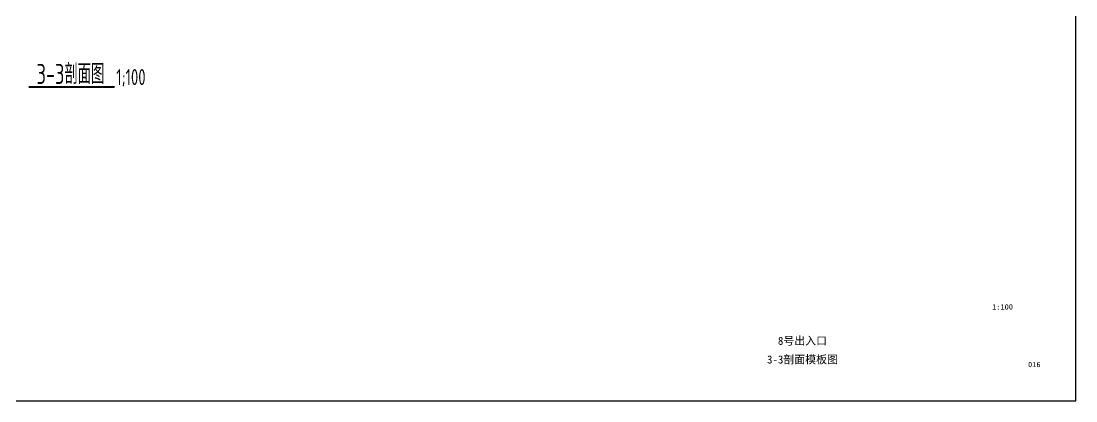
# Model space of a CAD drawing. Header units: millimetres. Extents: x -897614 to 191467, y -439928 to 101803.
# Drawn here: x -2192 to 37350, y -235327 to -221105 of the extents above; entities that cross this region are included whole.
import ezdxf
from ezdxf.enums import TextEntityAlignment as Align

# ---------------------------------------------------------------- set-up
doc = ezdxf.new("R2010")
doc.units = ezdxf.units.MM
doc.header["$LTSCALE"] = 1000
for name, color, linetype in [('DIM_SYMB', 3, 'Continuous'), ('PUB_TEXT', 7, 'Continuous'), ('图框', 3, 'Continuous')]:
    doc.layers.add(name, color=color, linetype=linetype)
doc.layers.add('DY', color=1, linetype='Continuous', plot=False)
doc.styles.add('TK-HZ-HT', font='', dxfattribs={"width": 0.8})
doc.styles.add('TK-HZ-ST', font='', dxfattribs={"width": 0.8})
doc.styles.add('TSSD', font='tssdeng.shx', dxfattribs={"width": 0.7, "bigfont": 'tssdchn.shx'})
doc.styles.get('TK-HZ-HT').set_extended_font_data('SimSun')
doc.styles.get('TK-HZ-ST').set_extended_font_data('SimSun')

msp = doc.modelspace()

# ---------------------------------------------------------------- linework, layer by layer
at = {"layer": 'DIM_SYMB', "const_width": 80}
msp.add_lwpolyline([(-1910.28601, -223571.46318), (1315.37358, -223571.46334)], dxfattribs=at)
at = {"layer": 'DY'}
msp.add_lwpolyline([(-36900.37084, -235327.44745), (37349.62916, -235327.44745), (37349.62916, -193327.44745), (-36900.37084, -193327.44745)], close=True, dxfattribs=at)

# ---------------------------------------------------------------- texts
at = {"layer": 'PUB_TEXT', "style": 'TSSD', "width": 0.7}
for s, height, p in [('3-3剖面图', 750, (-1614.20454, -223458.31112)), ('1;100', 600, (1375.43215, -223501.78115))]:
    msp.add_text(s, height=height, rotation=359.999999146, dxfattribs=at).set_placement(p)
at = {"layer": '图框', "color": 7}
for s, height, style, p in [('1:100', 200, 'TK-HZ-ST', (34599.62916, -231807.44745)), ('8号出入口', 300, 'TK-HZ-HT', (27099.62916, -233077.44745)), ('3-3剖面模板图', 300, 'TK-HZ-HT', (27099.62916, -233777.44745))]:
    msp.add_text(s, height=height, dxfattribs=dict(at, style=style)).set_placement(p, align=Align.MIDDLE_CENTER)
at = {"layer": '图框', "color": 7, "style": 'TK-HZ-ST'}
msp.add_text('016 ', height=200, dxfattribs=at).set_placement((35555.98442, -234064.33745))

doc.saveas('drawing.dxf')
